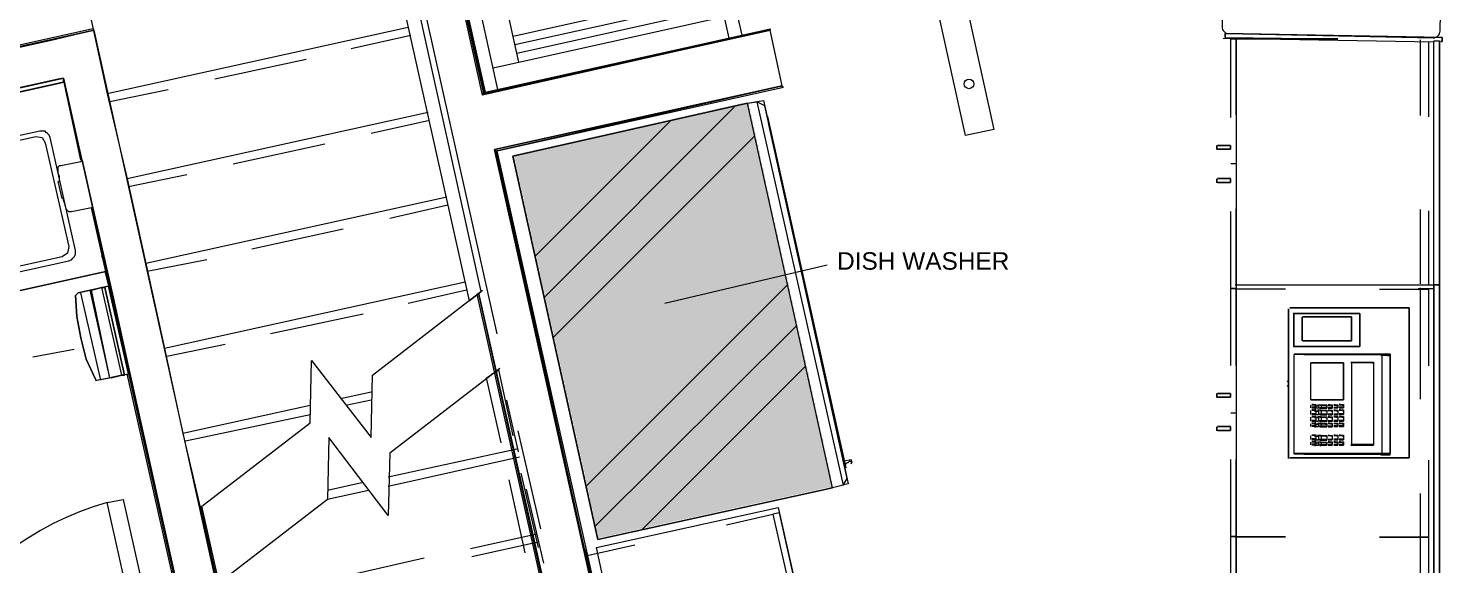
# Model space of a CAD drawing. Header units: inches. Extents: x 0.9 to 36.3, y 0.7 to 23.3.
# Drawn here: x 25.816 to 27.598, y 12.913 to 13.587 of the extents above; entities that cross this region are included whole.
import ezdxf

# ---------------------------------------------------------------- set-up
doc = ezdxf.new("R2010")
doc.units = ezdxf.units.IN
doc.linetypes.add('CENTER', pattern=[50.8, 31.75, -6.35, 6.35, -6.35])
for name, color, linetype, lineweight, true_color in [('Blocks', 7, 'Continuous', 5, 0x9a9c7f), ('Doors', 7, 'Continuous', 5, 0xf2db9c), ('Lights', 7, 'Continuous', 5, 0xff0a0a), ('PDF_Geometry', 7, 'Continuous', 9, 0x777777)]:
    doc.layers.add(name, color=color, linetype=linetype, lineweight=lineweight, true_color=true_color)
doc.styles.get("Standard").update_dxf_attribs({"font": 'arial.ttf'})

msp = doc.modelspace()

# ---------------------------------------------------------------- hatches: boundary and pattern name
at = {"layer": 'Blocks', "linetype": 'ByBlock', "transparency": 33554457}
msp.add_hatch(color=256, dxfattribs=at).paths.add_polyline_path([(26.8206, 13.0095), (26.8272, 13.0095), (26.8272, 13.0178), (26.8256, 13.0178), (26.8256, 13.0261), (26.8239, 13.0261), (26.8239, 13.0328), (26.8222, 13.0328), (26.8222, 13.0411), (26.8206, 13.0411), (26.8206, 13.0478), (26.8189, 13.0478), (26.8189, 13.0561), (26.8172, 13.0561), (26.8172, 13.0628), (26.8156, 13.0628), (26.8156, 13.0711), (26.8139, 13.0711), (26.8139, 13.0778), (26.8122, 13.0778), (26.8122, 13.0861), (26.8106, 13.0861), (26.8106, 13.0928), (26.8089, 13.0928), (26.8089, 13.1011), (26.8072, 13.1011), (26.8072, 13.1078), (26.8056, 13.1078), (26.8056, 13.1161), (26.8039, 13.1161), (26.8039, 13.1228), (26.8022, 13.1228), (26.8022, 13.1311), (26.8006, 13.1311), (26.8006, 13.1395), (26.7989, 13.1395), (26.7989, 13.1461), (26.7972, 13.1461), (26.7972, 13.1545), (26.7956, 13.1545), (26.7956, 13.1611), (26.7939, 13.1611), (26.7939, 13.1695), (26.7922, 13.1695), (26.7922, 13.1761), (26.7906, 13.1761), (26.7906, 13.1845), (26.7889, 13.1845), (26.7889, 13.1911), (26.7872, 13.1911), (26.7872, 13.1995), (26.7856, 13.1995), (26.7856, 13.2061), (26.7839, 13.2061), (26.7839, 13.2145), (26.7822, 13.2145), (26.7822, 13.2211), (26.7806, 13.2211), (26.7806, 13.2295), (26.7789, 13.2295), (26.7789, 13.2361), (26.7772, 13.2361), (26.7772, 13.2445), (26.7756, 13.2445), (26.7756, 13.2511), (26.7739, 13.2511), (26.7739, 13.2595), (26.7722, 13.2595), (26.7722, 13.2678), (26.7706, 13.2678), (26.7706, 13.2745), (26.7689, 13.2745), (26.7689, 13.2828), (26.7672, 13.2828), (26.7672, 13.2895), (26.7656, 13.2895), (26.7656, 13.2978), (26.7639, 13.2978), (26.7639, 13.3045), (26.7622, 13.3045), (26.7622, 13.3128), (26.7606, 13.3128), (26.7606, 13.3195), (26.7589, 13.3195), (26.7589, 13.3278), (26.7572, 13.3278), (26.7572, 13.3345), (26.7556, 13.3345), (26.7556, 13.3428), (26.7539, 13.3428), (26.7539, 13.3495), (26.7522, 13.3495), (26.7522, 13.3578), (26.7506, 13.3578), (26.7506, 13.3645), (26.7489, 13.3645), (26.7489, 13.3728), (26.7472, 13.3728), (26.7472, 13.3811), (26.7456, 13.3811), (26.7456, 13.3878), (26.7439, 13.3878), (26.7439, 13.3961), (26.7422, 13.3961), (26.7422, 13.4028), (26.7406, 13.4028), (26.7406, 13.4111), (26.7389, 13.4111), (26.7389, 13.4178), (26.7372, 13.4178), (26.7372, 13.4261), (26.7356, 13.4261), (26.7356, 13.4328), (26.7339, 13.4328), (26.7339, 13.4411), (26.7322, 13.4411), (26.7322, 13.4478), (26.7306, 13.4478), (26.7306, 13.4561), (26.7289, 13.4561), (26.7289, 13.4628), (26.7272, 13.4628), (26.7272, 13.4711), (26.7256, 13.4711), (26.7256, 13.4778), (26.7239, 13.4778), (26.7239, 13.4861), (26.7222, 13.4861), (26.7222, 13.4928), (26.7139, 13.4928), (26.7072, 13.4911), (26.6989, 13.4895), (26.6922, 13.4878), (26.6839, 13.4861), (26.6706, 13.4828), (26.6622, 13.4811), (26.6556, 13.4795), (26.6472, 13.4778), (26.6406, 13.4761), (26.6322, 13.4745), (26.6189, 13.4711), (26.6106, 13.4695), (26.6039, 13.4678), (26.5956, 13.4661), (26.5889, 13.4645), (26.5806, 13.4628), (26.5673, 13.4595), (26.5589, 13.4578), (26.5523, 13.4561), (26.5439, 13.4545), (26.5373, 13.4528), (26.5289, 13.4511), (26.5156, 13.4478), (26.5073, 13.4461), (26.5006, 13.4445), (26.4923, 13.4428), (26.4856, 13.4411), (26.4773, 13.4395), (26.4639, 13.4361), (26.4556, 13.4345), (26.4489, 13.4328), (26.4406, 13.4311), (26.4339, 13.4295), (26.4256, 13.4278), (26.4273, 13.4261), (26.4273, 13.4195), (26.4289, 13.4195), (26.4289, 13.4111), (26.4306, 13.4111), (26.4306, 13.4045), (26.4323, 13.4045), (26.4323, 13.3961), (26.4339, 13.3961), (26.4339, 13.3895), (26.4356, 13.3895), (26.4356, 13.3811), (26.4373, 13.3811), (26.4373, 13.3745), (26.4389, 13.3745), (26.4389, 13.3661), (26.4406, 13.3661), (26.4406, 13.3595), (26.4423, 13.3595), (26.4423, 13.3511), (26.4439, 13.3511), (26.4439, 13.3445), (26.4456, 13.3445), (26.4456, 13.3361), (26.4473, 13.3361), (26.4473, 13.3295), (26.4489, 13.3295), (26.4489, 13.3211), (26.4506, 13.3211), (26.4506, 13.3145), (26.4523, 13.3145), (26.4523, 13.3061), (26.4539, 13.3061), (26.4539, 13.2995), (26.4556, 13.2995), (26.4556, 13.2911), (26.4573, 13.2911), (26.4573, 13.2845), (26.4589, 13.2845), (26.4589, 13.2761), (26.4606, 13.2761), (26.4606, 13.2695), (26.4623, 13.2695), (26.4623, 13.2611), (26.4639, 13.2611), (26.4639, 13.2545), (26.4656, 13.2545), (26.4656, 13.2461), (26.4673, 13.2461), (26.4673, 13.2395), (26.4689, 13.2395), (26.4689, 13.2311), (26.4706, 13.2311), (26.4706, 13.2245), (26.4723, 13.2245), (26.4723, 13.2161), (26.4739, 13.2161), (26.4739, 13.2095), (26.4756, 13.2095), (26.4756, 13.2011), (26.4773, 13.2011), (26.4773, 13.1945), (26.4789, 13.1945), (26.4789, 13.1861), (26.4806, 13.1861), (26.4806, 13.1795), (26.4823, 13.1795), (26.4823, 13.1711), (26.4839, 13.1711), (26.4839, 13.1645), (26.4856, 13.1645), (26.4856, 13.1561), (26.4873, 13.1561), (26.4873, 13.1495), (26.4889, 13.1495), (26.4889, 13.1411), (26.4906, 13.1411), (26.4906, 13.1345), (26.4923, 13.1345), (26.4923, 13.1261), (26.4939, 13.1261), (26.4939, 13.1195), (26.4956, 13.1195), (26.4956, 13.1111), (26.4973, 13.1111), (26.4973, 13.1045), (26.4989, 13.1045), (26.4989, 13.0961), (26.5006, 13.0961), (26.5006, 13.0895), (26.5023, 13.0895), (26.5023, 13.0811), (26.5039, 13.0811), (26.5039, 13.0745), (26.5056, 13.0745), (26.5056, 13.0661), (26.5073, 13.0661), (26.5073, 13.0595), (26.5089, 13.0595), (26.5089, 13.0511), (26.5106, 13.0511), (26.5106, 13.0445), (26.5123, 13.0445), (26.5123, 13.0361), (26.5139, 13.0361), (26.5139, 13.0295), (26.5156, 13.0295), (26.5156, 13.0211), (26.5173, 13.0211), (26.5173, 13.0145), (26.5189, 13.0145), (26.5189, 13.0061), (26.5206, 13.0061), (26.5206, 12.9995), (26.5223, 12.9995), (26.5223, 12.9911), (26.5239, 12.9911), (26.5239, 12.9828), (26.5256, 12.9828), (26.5256, 12.9761), (26.5273, 12.9761), (26.5273, 12.9678), (26.5289, 12.9678), (26.5289, 12.9611), (26.5306, 12.9611), (26.5306, 12.9528), (26.5323, 12.9528), (26.5323, 12.9461), (26.5489, 12.9495), (26.5556, 12.9511), (26.5639, 12.9528), (26.5706, 12.9545), (26.5789, 12.9561), (26.5856, 12.9578), (26.5939, 12.9595), (26.6006, 12.9611), (26.6089, 12.9628), (26.6156, 12.9645), (26.6239, 12.9661), (26.6306, 12.9678), (26.6472, 12.9711), (26.6539, 12.9728), (26.6622, 12.9745), (26.6689, 12.9761), (26.6772, 12.9778), (26.6839, 12.9795), (26.6922, 12.9811), (26.6989, 12.9828), (26.7072, 12.9845), (26.7139, 12.9861), (26.7222, 12.9878), (26.7289, 12.9895), (26.7456, 12.9928), (26.7522, 12.9945), (26.7606, 12.9961), (26.7672, 12.9978), (26.7756, 12.9995), (26.7822, 13.0011), (26.7906, 13.0028), (26.7972, 13.0045), (26.8056, 13.0061), (26.8122, 13.0078)])

# ---------------------------------------------------------------- linework, layer by layer
at = {"layer": 'Blocks', "linetype": 'ByBlock'}
for p, q in [((26.6975, 13.5747), (26.5832, 14.089)), ((26.7136, 13.5783), (26.5993, 14.0926)), ((26.4067, 13.5101), (26.2924, 14.0243)), ((26.2762, 14.0208), (26.3905, 13.5065)), ((26.4329, 13.5445), (26.33, 14.0076)), ((26.6842, 13.6343), (26.4257, 13.5768)), ((26.6866, 13.6235), (26.4281, 13.566)), ((26.4006, 13.5373), (26.6914, 13.6019)), ((26.689, 13.6127), (26.4305, 13.5553)), ((26.3905, 13.5065), (26.7136, 13.5783))]:
    msp.add_line(p, q, dxfattribs=at)
at = {"layer": 'Blocks', "linetype": 'CENTER', "ltscale": 0.01}
for p, q in [((26.8206, 13.2892), (26.6164, 13.241)), ((25.8221, 13.1739), (25.8739, 13.1835))]:
    msp.add_line(p, q, dxfattribs=at)
at = {"layer": 'Blocks', "linetype": 'ByBlock'}
msp.add_lwpolyline([(27.3244, 13.9454), (27.3173, 13.5887, 0.414214), (27.3254, 13.5802), (27.5826, 13.575, 0.414214), (27.5911, 13.5832), (27.5982, 13.9399, 0.414214), (27.5901, 13.9484), (27.3329, 13.9536)], format="xyb", dxfattribs=at)
for points in [[(26.8422, 13.0378), (26.8472, 13.0145), (26.8272, 13.0095), (26.5323, 12.9445), (26.4256, 13.4261), (26.7206, 13.4928), (26.7406, 13.4961), (26.8422, 13.0428)], [(26.8406, 13.0128), (26.8272, 13.0095), (26.7206, 13.4928), (26.7322, 13.4945), (26.8406, 13.0128), (26.8456, 13.0211), (26.7422, 13.4895), (26.7322, 13.4945)], [(26.7456, 13.4761), (26.8439, 13.0345)], [(25.654, 13.2478), (25.8673, 13.2945), (25.8706, 13.2961), (25.8723, 13.2978), (25.8739, 13.2995), (25.8756, 13.3028), (25.8756, 13.3045), (25.8756, 13.3078), (25.8439, 13.4495), (25.8423, 13.4528), (25.8406, 13.4545), (25.8389, 13.4561), (25.8373, 13.4578), (25.8339, 13.4578), (25.8306, 13.4578), (25.6173, 13.4111)], [(26.7939, 13.2561), (26.8406, 13.0445), (26.7472, 13.4661), (26.8406, 13.0445), (26.7472, 13.4661)], [(25.9189, 13.1478), (25.8939, 13.2578)], [(25.9206, 13.1478), (25.9339, 13.1511), (25.9373, 13.1511), (25.9339, 13.1511), (25.9189, 13.1478), (25.8956, 13.2578)], [(25.9006, 13.1445), (25.9023, 13.1445), (25.9423, 13.1528), (25.9173, 13.2628), (25.9206, 13.2528)], [(25.9339, 13.1511), (25.9089, 13.2611)], [(26.7922, 13.2628), (26.8422, 13.0361)], [(25.8773, 13.2528), (25.8789, 13.2545), (25.8773, 13.2528), (25.8756, 13.2511), (25.8773, 13.2245), (25.8823, 13.1978), (25.8889, 13.1711), (25.9006, 13.1461), (25.9006, 13.1445), (25.9023, 13.1445), (25.9189, 13.1478), (25.9323, 13.1511), (25.9423, 13.1528), (25.9406, 13.1611), (25.9423, 13.1611), (25.9406, 13.1611), (25.9423, 13.1611), (25.9406, 13.1611), (25.9206, 13.2528), (25.9201, 13.255)], [(25.9006, 13.1461), (25.8889, 13.1711), (25.8823, 13.1978), (25.8773, 13.2245), (25.8756, 13.2511)], [(25.9073, 13.1445), (25.8823, 13.2545)], [(27.4903, 13.1868), (27.4903, 13.2285)], [(27.4903, 13.2285), (27.4903, 13.1868)], [(27.4903, 13.1868), (27.407, 13.1868)], [(27.407, 13.1868), (27.4903, 13.1868)], [(27.4074, 13.177), (27.4074, 13.052)], [(27.4078, 13.1773), (27.5179, 13.1773), (27.5179, 13.0523), (27.4078, 13.0523)], [(27.5183, 13.1774), (27.5283, 13.1774), (27.4183, 13.1774), (27.5283, 13.1774), (27.5283, 13.0524), (27.4183, 13.0524), (27.5283, 13.0524), (27.5183, 13.0524)], [(27.5179, 13.1765), (27.4197, 13.1765)], [(27.5249, 13.1758), (27.5283, 13.1758), (27.5166, 13.1758)], [(27.5283, 13.1774), (27.5283, 13.0524)], [(27.5283, 13.0509), (27.5283, 13.1758)], [(27.4279, 13.1665), (27.4696, 13.1665), (27.4296, 13.1665)], [(27.4281, 13.1665), (27.4281, 13.1199)], [(27.4696, 13.1665), (27.4696, 13.1665)], [(27.4792, 13.1671), (27.5075, 13.1671), (27.5075, 13.0638), (27.4792, 13.0638)], [(27.5059, 13.1663), (27.5075, 13.1663), (27.4792, 13.1663)], [(27.4799, 13.1674), (27.4799, 13.0641)], [(27.5075, 13.1663), (27.5075, 13.063)], [(27.3988, 13.1428), (27.4005, 13.1444), (27.4005, 13.1428), (27.4005, 13.1377), (27.4005, 13.1361)], [(27.4005, 13.1444), (27.4005, 13.1428), (27.4005, 13.1377), (27.4005, 13.1361), (27.3988, 13.1377)], [(27.4005, 13.1444), (27.4005, 13.1444)], [(27.4005, 13.1386), (27.4005, 13.1386)], [(27.4296, 13.1198), (27.4696, 13.1198), (27.4279, 13.1198)], [(27.4696, 13.1198), (27.4696, 13.1198)], [(27.4281, 13.1132), (27.4281, 13.1099)], [(27.4281, 13.1066), (27.4281, 13.1016)], [(27.4281, 13.0982), (27.4281, 13.0932)], [(27.4316, 13.1141), (27.4299, 13.1141)], [(27.4299, 13.1107), (27.4316, 13.1107)], [(27.4316, 13.1074), (27.4299, 13.1074)], [(27.4299, 13.1024), (27.4316, 13.1024)], [(27.4316, 13.0991), (27.4299, 13.0991)], [(27.43, 13.1141), (27.435, 13.1141), (27.435, 13.1108), (27.43, 13.1108)], [(27.4333, 13.1133), (27.435, 13.1133), (27.43, 13.1133)], [(27.43, 13.11), (27.435, 13.11), (27.4333, 13.11)], [(27.43, 13.1075), (27.435, 13.1075), (27.435, 13.1025), (27.43, 13.1025)], [(27.4333, 13.1067), (27.435, 13.1067), (27.43, 13.1067)], [(27.43, 13.1017), (27.435, 13.1017), (27.4333, 13.1017)], [(27.43, 13.0991), (27.435, 13.0991), (27.435, 13.0941), (27.43, 13.0941)], [(27.4333, 13.0983), (27.435, 13.0983), (27.43, 13.0983)], [(27.435, 13.1125), (27.4333, 13.1125)], [(27.4333, 13.1092), (27.435, 13.1092)], [(27.435, 13.1059), (27.4333, 13.1059)], [(27.4333, 13.1009), (27.435, 13.1009)], [(27.435, 13.0975), (27.4333, 13.0975)], [(27.4334, 13.1126), (27.4385, 13.1126), (27.4385, 13.1093), (27.4334, 13.1093)], [(27.4334, 13.1059), (27.4385, 13.1059), (27.4385, 13.1009), (27.4334, 13.1009)], [(27.4334, 13.0976), (27.4385, 13.0976), (27.4385, 13.0926), (27.4334, 13.0926)], [(27.435, 13.1133), (27.435, 13.11)], [(27.435, 13.1067), (27.435, 13.1017)], [(27.435, 13.0983), (27.435, 13.0933)], [(27.4402, 13.1134), (27.4419, 13.1134), (27.4369, 13.1134)], [(27.4369, 13.1101), (27.4419, 13.1101), (27.4402, 13.1101)], [(27.4402, 13.1068), (27.4419, 13.1068), (27.4369, 13.1068)], [(27.4369, 13.1018), (27.4419, 13.1018), (27.4402, 13.1018)], [(27.4402, 13.0984), (27.4419, 13.0984), (27.4369, 13.0984)], [(27.4419, 13.1127), (27.4402, 13.1127)], [(27.4402, 13.1093), (27.4419, 13.1093)], [(27.4419, 13.106), (27.4402, 13.106)], [(27.4402, 13.101), (27.4419, 13.101)], [(27.4419, 13.0977), (27.4402, 13.0977)], [(27.4419, 13.1134), (27.4419, 13.1101)], [(27.4419, 13.1068), (27.4419, 13.1018)], [(27.4419, 13.0984), (27.4419, 13.0934)], [(27.4421, 13.1136), (27.4488, 13.1136), (27.4488, 13.1102), (27.4421, 13.1102)], [(27.4471, 13.1128), (27.4488, 13.1128), (27.4421, 13.1128)], [(27.4421, 13.1094), (27.4488, 13.1094), (27.4471, 13.1094)], [(27.4421, 13.1069), (27.4488, 13.1069), (27.4488, 13.1019), (27.4421, 13.1019)], [(27.4471, 13.1061), (27.4488, 13.1061), (27.4421, 13.1061)], [(27.4421, 13.1011), (27.4488, 13.1011), (27.4471, 13.1011)], [(27.4421, 13.0986), (27.4488, 13.0986), (27.4488, 13.0936), (27.4421, 13.0936)], [(27.4471, 13.0978), (27.4488, 13.0978), (27.4421, 13.0978)], [(27.4488, 13.1128), (27.4488, 13.1094)], [(27.4488, 13.1061), (27.4488, 13.1011)], [(27.4488, 13.0978), (27.4488, 13.0928)], [(27.4523, 13.1136), (27.4506, 13.1136)], [(27.4506, 13.1103), (27.4523, 13.1103)], [(27.4523, 13.107), (27.4506, 13.107)], [(27.4506, 13.102), (27.4523, 13.102)], [(27.4523, 13.0986), (27.4506, 13.0986)], [(27.4507, 13.1137), (27.4557, 13.1137), (27.4557, 13.1103), (27.4507, 13.1103)], [(27.454, 13.1129), (27.4557, 13.1129), (27.4507, 13.1129)], [(27.4507, 13.1096), (27.4557, 13.1096), (27.454, 13.1096)], [(27.4507, 13.107), (27.4557, 13.107), (27.4557, 13.102), (27.4507, 13.102)], [(27.454, 13.1062), (27.4557, 13.1062), (27.4507, 13.1062)], [(27.4507, 13.1012), (27.4557, 13.1012), (27.454, 13.1012)], [(27.4507, 13.0987), (27.4557, 13.0987), (27.4557, 13.0937), (27.4507, 13.0937)], [(27.454, 13.0979), (27.4557, 13.0979), (27.4507, 13.0979)], [(27.4557, 13.1129), (27.4557, 13.1096)], [(27.4557, 13.1062), (27.4557, 13.1012)], [(27.4557, 13.0979), (27.4557, 13.0929)], [(27.4592, 13.1137), (27.4575, 13.1137)], [(27.4575, 13.1104), (27.4592, 13.1104)], [(27.4592, 13.1071), (27.4575, 13.1071)], [(27.4575, 13.1021), (27.4592, 13.1021)], [(27.4592, 13.0987), (27.4575, 13.0987)], [(27.4576, 13.1138), (27.4626, 13.1138), (27.4626, 13.1105), (27.4576, 13.1105)], [(27.461, 13.113), (27.4626, 13.113), (27.4576, 13.113)], [(27.4576, 13.1097), (27.4626, 13.1097), (27.461, 13.1097)], [(27.4576, 13.1071), (27.4626, 13.1071), (27.4626, 13.1021), (27.4576, 13.1021)], [(27.461, 13.1063), (27.4626, 13.1063), (27.4576, 13.1063)], [(27.4576, 13.1013), (27.4626, 13.1013), (27.461, 13.1013)], [(27.4576, 13.0988), (27.4626, 13.0988), (27.4626, 13.0938), (27.4576, 13.0938)], [(27.461, 13.098), (27.4626, 13.098), (27.4576, 13.098)], [(27.4626, 13.113), (27.4626, 13.1097)], [(27.4626, 13.1063), (27.4626, 13.1013)], [(27.4626, 13.098), (27.4626, 13.093)], [(27.4661, 13.1139), (27.4644, 13.1139)], [(27.4644, 13.1105), (27.4661, 13.1105)], [(27.4661, 13.1072), (27.4644, 13.1072)], [(27.4644, 13.1022), (27.4661, 13.1022)], [(27.4661, 13.0989), (27.4644, 13.0989)], [(27.4645, 13.1139), (27.4696, 13.1139), (27.4696, 13.1106), (27.4645, 13.1106)], [(27.4679, 13.1131), (27.4696, 13.1131), (27.4645, 13.1131)], [(27.4645, 13.1098), (27.4696, 13.1098), (27.4679, 13.1098)], [(27.4645, 13.1072), (27.4696, 13.1072), (27.4696, 13.1023), (27.4645, 13.1023)], [(27.4679, 13.1064), (27.4696, 13.1064), (27.4645, 13.1064)], [(27.4645, 13.1015), (27.4696, 13.1015), (27.4679, 13.1015)], [(27.4645, 13.0989), (27.4696, 13.0989), (27.4696, 13.0939), (27.4645, 13.0939)], [(27.4679, 13.0981), (27.4696, 13.0981), (27.4645, 13.0981)], [(27.4696, 13.1131), (27.4696, 13.1098)], [(27.4696, 13.1064), (27.4696, 13.1015)], [(27.4696, 13.0981), (27.4696, 13.0931)], [(27.4281, 13.0899), (27.4281, 13.0866)], [(27.4299, 13.0941), (27.4316, 13.0941)], [(27.4316, 13.0907), (27.4299, 13.0907)], [(27.4299, 13.0874), (27.4316, 13.0874)], [(27.43, 13.0933), (27.435, 13.0933), (27.4333, 13.0933)], [(27.43, 13.0908), (27.435, 13.0908), (27.435, 13.0875), (27.43, 13.0875)], [(27.4333, 13.09), (27.435, 13.09), (27.43, 13.09)], [(27.43, 13.0867), (27.435, 13.0867), (27.4333, 13.0867)], [(27.4333, 13.0925), (27.435, 13.0925)], [(27.435, 13.0892), (27.4333, 13.0892)], [(27.4333, 13.0859), (27.435, 13.0859)], [(27.4334, 13.0893), (27.4385, 13.0893), (27.4385, 13.0859), (27.4334, 13.0859)], [(27.435, 13.09), (27.435, 13.0867)], [(27.4369, 13.0934), (27.4419, 13.0934), (27.4402, 13.0934)], [(27.4402, 13.0901), (27.4419, 13.0901), (27.4369, 13.0901)], [(27.4369, 13.0868), (27.4419, 13.0868), (27.4402, 13.0868)], [(27.4402, 13.0927), (27.4419, 13.0927)], [(27.4419, 13.0893), (27.4402, 13.0893)], [(27.4402, 13.086), (27.4419, 13.086)], [(27.4419, 13.0901), (27.4419, 13.0868)], [(27.4421, 13.0928), (27.4488, 13.0928), (27.4471, 13.0928)], [(27.4421, 13.0902), (27.4488, 13.0902), (27.4488, 13.0869), (27.4421, 13.0869)], [(27.4471, 13.0894), (27.4488, 13.0894), (27.4421, 13.0894)], [(27.4421, 13.0861), (27.4488, 13.0861), (27.4471, 13.0861)], [(27.4488, 13.0894), (27.4488, 13.0861)], [(27.4506, 13.0936), (27.4523, 13.0936)], [(27.4523, 13.0903), (27.4506, 13.0903)], [(27.4506, 13.087), (27.4523, 13.087)], [(27.4507, 13.0929), (27.4557, 13.0929), (27.454, 13.0929)], [(27.4507, 13.0904), (27.4557, 13.0904), (27.4557, 13.087), (27.4507, 13.087)], [(27.454, 13.0896), (27.4557, 13.0896), (27.4507, 13.0896)], [(27.4507, 13.0862), (27.4557, 13.0862), (27.454, 13.0862)], [(27.4557, 13.0896), (27.4557, 13.0862)], [(27.4575, 13.0937), (27.4592, 13.0937)], [(27.4592, 13.0904), (27.4575, 13.0904)], [(27.4575, 13.0871), (27.4592, 13.0871)], [(27.4576, 13.093), (27.4626, 13.093), (27.461, 13.093)], [(27.4576, 13.0905), (27.4626, 13.0905), (27.4626, 13.0871), (27.4576, 13.0871)], [(27.461, 13.0897), (27.4626, 13.0897), (27.4576, 13.0897)], [(27.4576, 13.0863), (27.4626, 13.0863), (27.461, 13.0863)], [(27.4626, 13.0897), (27.4626, 13.0863)], [(27.4644, 13.0939), (27.4661, 13.0939)], [(27.4661, 13.0905), (27.4644, 13.0905)], [(27.4644, 13.0872), (27.4661, 13.0872)], [(27.4645, 13.0931), (27.4696, 13.0931), (27.4679, 13.0931)], [(27.4645, 13.0906), (27.4696, 13.0906), (27.4696, 13.0873), (27.4645, 13.0873)], [(27.4679, 13.0898), (27.4696, 13.0898), (27.4645, 13.0898)], [(27.4645, 13.0865), (27.4696, 13.0865), (27.4679, 13.0865)], [(27.4696, 13.0898), (27.4696, 13.0865)], [(27.4281, 13.0749), (27.4281, 13.0699)], [(27.4281, 13.0666), (27.4281, 13.0632)], [(27.4316, 13.0757), (27.4299, 13.0757)], [(27.4299, 13.0707), (27.4316, 13.0707)], [(27.4316, 13.0674), (27.4299, 13.0674)], [(27.4299, 13.0641), (27.4316, 13.0641)], [(27.43, 13.0758), (27.435, 13.0758), (27.435, 13.0708), (27.43, 13.0708)], [(27.4333, 13.075), (27.435, 13.075), (27.43, 13.075)], [(27.43, 13.07), (27.435, 13.07), (27.4333, 13.07)], [(27.43, 13.0675), (27.435, 13.0675), (27.435, 13.0641), (27.43, 13.0641)], [(27.4333, 13.0667), (27.435, 13.0667), (27.43, 13.0667)], [(27.43, 13.0633), (27.435, 13.0633), (27.4333, 13.0633)], [(27.435, 13.0742), (27.4333, 13.0742)], [(27.4333, 13.0692), (27.435, 13.0692)], [(27.435, 13.0659), (27.4333, 13.0659)], [(27.4333, 13.0625), (27.435, 13.0625)], [(27.4334, 13.0743), (27.4385, 13.0743), (27.4385, 13.0693), (27.4334, 13.0693)], [(27.4334, 13.0659), (27.4385, 13.0659), (27.4385, 13.0626), (27.4334, 13.0626)], [(27.435, 13.075), (27.435, 13.07)], [(27.435, 13.0667), (27.435, 13.0633)], [(27.4402, 13.0751), (27.4419, 13.0751), (27.4369, 13.0751)], [(27.4369, 13.0701), (27.4419, 13.0701), (27.4402, 13.0701)], [(27.4402, 13.0668), (27.4419, 13.0668), (27.4369, 13.0668)], [(27.4369, 13.0634), (27.4419, 13.0634), (27.4402, 13.0634)], [(27.4419, 13.0743), (27.4402, 13.0743)], [(27.4402, 13.0693), (27.4419, 13.0693)], [(27.4419, 13.066), (27.4402, 13.066)], [(27.4402, 13.0627), (27.4419, 13.0627)], [(27.4419, 13.0751), (27.4419, 13.0701)], [(27.4419, 13.0668), (27.4419, 13.0634)], [(27.4421, 13.0752), (27.4488, 13.0752), (27.4488, 13.0702), (27.4421, 13.0702)], [(27.4471, 13.0744), (27.4488, 13.0744), (27.4421, 13.0744)], [(27.4421, 13.0694), (27.4488, 13.0694), (27.4471, 13.0694)], [(27.4421, 13.0669), (27.4488, 13.0669), (27.4488, 13.0636), (27.4421, 13.0636)], [(27.4471, 13.0661), (27.4488, 13.0661), (27.4421, 13.0661)], [(27.4421, 13.0628), (27.4488, 13.0628), (27.4471, 13.0628)], [(27.4488, 13.0744), (27.4488, 13.0694)], [(27.4488, 13.0661), (27.4488, 13.0628)], [(27.4523, 13.0753), (27.4506, 13.0753)], [(27.4506, 13.0703), (27.4523, 13.0703)], [(27.4523, 13.067), (27.4506, 13.067)], [(27.4506, 13.0636), (27.4523, 13.0636)], [(27.4507, 13.0753), (27.4557, 13.0753), (27.4557, 13.0703), (27.4507, 13.0703)], [(27.454, 13.0746), (27.4557, 13.0746), (27.4507, 13.0746)], [(27.4507, 13.0696), (27.4557, 13.0696), (27.454, 13.0696)], [(27.4507, 13.067), (27.4557, 13.067), (27.4557, 13.0637), (27.4507, 13.0637)], [(27.454, 13.0662), (27.4557, 13.0662), (27.4507, 13.0662)], [(27.4507, 13.0629), (27.4557, 13.0629), (27.454, 13.0629)], [(27.4557, 13.0746), (27.4557, 13.0696)], [(27.4557, 13.0662), (27.4557, 13.0629)], [(27.4592, 13.0754), (27.4575, 13.0754)], [(27.4575, 13.0704), (27.4592, 13.0704)], [(27.4592, 13.0671), (27.4575, 13.0671)], [(27.4575, 13.0637), (27.4592, 13.0637)], [(27.4576, 13.0755), (27.4626, 13.0755), (27.4626, 13.0705), (27.4576, 13.0705)], [(27.461, 13.0747), (27.4626, 13.0747), (27.4576, 13.0747)], [(27.4576, 13.0697), (27.4626, 13.0697), (27.461, 13.0697)], [(27.4576, 13.0671), (27.4626, 13.0671), (27.4626, 13.0638), (27.4576, 13.0638)], [(27.461, 13.0663), (27.4626, 13.0663), (27.4576, 13.0663)], [(27.4576, 13.063), (27.4626, 13.063), (27.461, 13.063)], [(27.4626, 13.0747), (27.4626, 13.0697)], [(27.4626, 13.0663), (27.4626, 13.063)], [(27.4661, 13.0755), (27.4644, 13.0755)], [(27.4644, 13.0705), (27.4661, 13.0705)], [(27.4661, 13.0672), (27.4644, 13.0672)], [(27.4644, 13.0639), (27.4661, 13.0639)], [(27.4645, 13.0756), (27.4696, 13.0756), (27.4696, 13.0706), (27.4645, 13.0706)], [(27.4679, 13.0748), (27.4696, 13.0748), (27.4645, 13.0748)], [(27.4645, 13.0698), (27.4696, 13.0698), (27.4679, 13.0698)], [(27.4645, 13.0672), (27.4696, 13.0672), (27.4696, 13.0639), (27.4645, 13.0639)], [(27.4679, 13.0665), (27.4696, 13.0665), (27.4645, 13.0665)], [(27.4645, 13.0631), (27.4696, 13.0631), (27.4679, 13.0631)], [(27.4696, 13.0748), (27.4696, 13.0698)], [(27.4696, 13.0665), (27.4696, 13.0631)], [(27.4792, 13.063), (27.5075, 13.063), (27.5059, 13.063)], [(27.4078, 13.0522), (27.4177, 13.0522)], [(27.4178, 13.0522), (27.4212, 13.0522)], [(27.4197, 13.0515), (27.5179, 13.0515)], [(27.5166, 13.0509), (27.5283, 13.0509), (27.5249, 13.0509)]]:
    msp.add_lwpolyline(points, dxfattribs=at)
for points in [[(26.4256, 13.4261), (26.5323, 12.9445), (26.8272, 13.0095), (26.7206, 13.4928)], [(25.619, 13.3945), (25.6206, 13.4011), (25.6256, 13.4061), (25.8256, 13.4511), (25.8339, 13.4495), (25.8373, 13.4428), (25.8673, 13.3128), (25.8656, 13.3045), (25.8589, 13.2995), (25.6606, 13.2561), (25.6523, 13.2561), (25.6473, 13.2628)], [(25.8939, 13.2578), (25.9073, 13.2611), (25.9173, 13.2628), (25.8789, 13.2545)], [(25.9089, 13.2611), (25.8956, 13.2578), (25.9089, 13.2611), (25.9123, 13.2611)], [(25.9123, 13.2611), (25.9373, 13.1511)], [(27.4005, 13.0461), (27.4005, 13.2344)], [(27.4005, 13.0544), (27.4005, 13.2261)], [(27.4025, 13.2354), (27.5525, 13.2354)], [(27.4903, 13.2285), (27.407, 13.2285)], [(27.4903, 13.2285), (27.407, 13.2285)], [(27.4074, 13.187), (27.4074, 13.2287)], [(27.4074, 13.187), (27.4074, 13.2287)], [(27.4177, 13.1939), (27.4177, 13.2238)], [(27.4799, 13.2241), (27.4182, 13.2241)], [(27.4799, 13.1941), (27.4799, 13.2241)], [(27.4903, 13.1868), (27.4903, 13.2285)], [(27.5525, 13.047), (27.5525, 13.2354)], [(27.4903, 13.1868), (27.407, 13.1868)], [(27.4799, 13.1941), (27.4182, 13.1941)], [(27.4696, 13.1198), (27.4696, 13.1665)], [(27.4005, 13.1435), (27.4005, 13.1419), (27.4005, 13.1402), (27.4005, 13.1386), (27.4005, 13.1402), (27.4005, 13.1419)], [(26.8506, 13.0395), (26.8522, 13.0411), (26.8506, 13.0445), (26.8422, 13.0428), (26.8422, 13.0378), (26.8439, 13.0395), (26.8456, 13.0411), (26.8472, 13.0411), (26.8489, 13.0428), (26.8506, 13.0428)], [(27.4025, 13.047), (27.5525, 13.047)]]:
    msp.add_lwpolyline(points, close=True, dxfattribs=at)
at = {"layer": 'Doors', "linetype": 'ByBlock'}
msp.add_lwpolyline([(25.9973, 12.6245), (25.9156, 12.9911), (25.9356, 12.9945), (26.0173, 12.6295)], close=True, dxfattribs=at)
msp.add_arc((26.0191, 12.6284), 0.3772, 105.9277, 192.335, dxfattribs=at)
at = {"layer": 'Lights', "linetype": 'ByBlock'}
msp.add_lwpolyline([(26.9946, 13.452), (26.8867, 13.9402), (26.9223, 13.9481), (27.0302, 13.4599)], close=True, dxfattribs=at)
msp.add_circle((26.9989, 13.517), 0.006, dxfattribs=at)
at = {"layer": 'PDF_Geometry', "linetype": 'ByBlock'}
for points in [[(25.174, 13.4061), (25.1823, 13.3745), (25.469, 13.4378), (25.8606, 13.5244), (26.0589, 12.6378), (26.0173, 12.6295), (26.0289, 12.5812), (26.0689, 12.5895), (26.1789, 12.0962), (26.2273, 12.1062), (26.1173, 12.6012), (26.5139, 12.6895), (26.7322, 11.7045), (26.7856, 11.7162), (26.5606, 12.7245), (26.4023, 13.4345), (26.7639, 13.5145), (26.7489, 13.5844), (26.3873, 13.5028), (26.2039, 14.3344)], [(26.3889, 13.5045), (26.7489, 13.5844), (26.3873, 13.5045), (26.3873, 13.5028), (26.2039, 14.3344), (26.3889, 13.5045), (26.2039, 14.3328)], [(26.3906, 13.5061), (26.2056, 14.3328)], [(26.3823, 13.2545), (26.4989, 12.7361), (26.1056, 12.6495), (25.8989, 13.5844), (25.8506, 13.5728), (25.4823, 13.4911), (25.3373, 14.1411), (25.704, 14.2228), (25.684, 14.3128), (25.264, 14.2194), (25.284, 14.1294), (25.289, 14.1311), (25.434, 13.4811), (25.1706, 13.4228), (25.1723, 13.4178)], [(25.8973, 13.5861), (25.484, 13.4945), (25.484, 13.4928), (25.4823, 13.4928), (25.339, 14.1411), (25.704, 14.2211), (25.3406, 14.1394), (25.484, 13.4945), (25.484, 13.4928), (25.4823, 13.4928), (25.339, 14.1428)], [(26.1989, 14.0144), (26.2139, 14.0178), (26.1989, 14.0144), (26.1723, 14.1361), (26.1989, 14.0144), (26.3706, 13.2445), (26.3856, 13.2561), (26.3056, 13.6178)], [(26.4056, 13.2028), (26.2973, 13.6894)], [(25.8923, 13.6111), (25.9156, 13.5045), (25.9406, 13.3978), (25.9639, 13.2911), (25.9873, 13.1845), (26.0106, 13.0778), (26.0323, 12.9845), (26.1706, 13.0911), (26.1723, 13.1695), (26.2473, 13.0728), (26.2489, 13.1511), (26.3873, 13.2578)], [(25.4823, 13.4928), (25.8989, 13.5844), (25.4823, 13.4928)], [(25.8989, 13.5844), (25.509, 13.4978)], [(26.2939, 13.5878), (25.9156, 13.5045)], [(26.3889, 13.5061), (26.7489, 13.5861), (26.7489, 13.5844), (26.3873, 13.5028)], [(26.7489, 13.5844), (26.7489, 13.5844)], [(26.2973, 13.5778), (26.2223, 13.5611)], [(27.5835, 13.5693), (27.3185, 13.5743)], [(27.3209, 13.5755), (27.4626, 13.5738)], [(27.3279, 13.5731), (27.3279, 13.4748)], [(27.3348, 13.4783), (27.3348, 13.5733), (27.3281, 13.5733)], [(27.3348, 13.5733), (27.3348, 13.2649), (27.3348, 13.3599)], [(27.5663, 13.5723), (27.5663, 13.4773)], [(27.5766, 13.5692), (27.5766, 13.4758)], [(27.5835, 11.9227), (27.5835, 13.2643), (27.5835, 13.571)], [(27.5839, 13.5711), (27.5905, 13.5711), (27.5905, 13.2644), (27.5905, 11.9228), (27.5839, 11.9228), (27.5905, 11.9228), (27.5905, 13.2594), (27.5905, 13.5694)], [(27.5939, 13.5753), (27.5939, 13.5703)], [(27.5939, 13.5703), (27.5939, 13.5753)], [(26.1656, 13.5478), (26.0506, 13.5228)], [(25.8839, 13.4211), (25.8606, 13.5244), (25.8606, 13.5194), (25.8606, 13.5244), (25.8606, 13.5194), (25.8606, 13.5244), (25.8823, 13.4211), (25.8606, 13.5244), (25.2506, 13.3895), (25.304, 13.1461), (25.2506, 13.3895), (25.2556, 13.3911), (25.8539, 13.5228), (25.469, 13.4378)], [(25.8539, 13.5228), (25.8606, 13.5244), (25.8539, 13.5228)], [(25.8556, 13.5178), (25.8606, 13.5194), (25.8556, 13.5178)], [(25.8606, 13.5244), (25.8606, 13.5194), (25.8606, 13.5244)], [(25.8823, 13.4211), (25.8606, 13.5228)], [(25.9923, 13.5095), (25.9189, 13.4945)], [(26.5139, 12.9378), (26.4023, 13.4345), (26.4039, 13.4328), (26.7639, 13.5145), (26.4023, 13.4345)], [(26.5473, 12.8395), (26.5389, 12.8378), (26.4056, 13.4328), (26.7656, 13.5128), (26.7639, 13.5128), (26.7639, 13.5145), (26.4039, 13.4345)], [(26.7639, 13.5145), (26.7639, 13.5145)], [(26.3189, 13.4811), (25.9406, 13.3978)], [(26.3206, 13.4711), (26.2473, 13.4545)], [(26.4539, 13.3011), (26.6239, 13.4711)], [(26.4656, 13.2495), (26.7039, 13.4878)], [(26.1889, 13.4411), (26.0739, 13.4161)], [(26.4756, 13.1978), (26.7289, 13.4511)], [(26.4039, 13.4345), (26.5156, 12.9311), (26.4039, 13.4345)], [(26.0156, 13.4028), (25.9423, 13.3878)], [(27.3348, 13.4166), (27.3281, 13.4166)], [(26.3423, 13.3745), (25.9639, 13.2911)], [(26.3439, 13.3645), (26.2706, 13.3478)], [(25.9182, 13.2631), (25.8956, 13.3611)], [(25.8973, 13.3611), (25.9223, 13.2528), (25.9423, 13.1611), (26.0589, 12.6378), (26.0173, 12.6295), (26.0173, 12.6312), (26.0556, 12.6412), (26.0556, 12.6395), (26.0573, 12.6395), (26.0173, 12.6312)], [(27.3279, 13.3565), (27.3279, 13.2598), (27.3279, 13.1631)], [(27.5663, 13.359), (27.5663, 13.2656)], [(27.5766, 13.3575), (27.5766, 13.2642)], [(26.2123, 13.3345), (26.0973, 13.3095)], [(25.9089, 13.3011), (25.9123, 13.2911), (25.9089, 13.3011)], [(26.0406, 13.2961), (25.9656, 13.2811)], [(25.9123, 13.2811), (25.9173, 13.2628)], [(25.9201, 13.2552), (25.9182, 13.2631)], [(26.3656, 13.2678), (25.9873, 13.1845)], [(26.3673, 13.2578), (26.2939, 13.2411)], [(26.5173, 13.0111), (26.7706, 13.2645)], [(27.3336, 13.2643), (27.5835, 13.2643), (27.5835, 11.9227), (27.5835, 12.0594)], [(27.3336, 13.2594), (27.397, 13.2594)], [(27.3348, 13.2649), (27.3348, 11.8666)], [(27.3348, 13.1632), (27.3348, 13.2599)], [(27.5151, 13.2592), (27.5766, 13.2592), (27.5766, 13.1625)], [(27.5835, 13.1226), (27.5835, 13.2593), (27.5636, 13.2593)], [(27.5663, 13.2606), (27.5663, 13.1206)], [(26.0323, 12.9845), (26.1056, 12.6495), (26.4989, 12.7361), (26.3823, 13.2545), (26.4973, 12.7378), (26.4956, 12.7378), (26.3806, 13.2528)], [(26.0339, 12.9861), (26.1089, 12.6528), (26.1073, 12.6512), (26.0323, 12.9861), (26.1073, 12.6512), (26.1089, 12.6528), (26.4956, 12.7378), (26.4973, 12.7378), (26.3823, 13.2545)], [(26.2373, 13.2278), (26.1206, 13.2028)], [(26.5289, 12.9611), (26.7822, 13.2128)], [(26.0639, 13.1895), (25.9906, 13.1745)], [(27.4177, 13.1772), (27.4078, 13.1772)], [(27.4212, 13.1772), (27.4178, 13.1772)], [(25.9406, 13.1611), (26.0573, 12.6395), (26.0556, 12.6395), (26.0556, 12.6412), (25.9406, 13.1528)], [(25.9423, 13.1528), (26.0573, 12.6395)], [(26.4089, 13.1595), (26.2706, 13.0528), (26.2689, 12.9745), (26.1939, 13.0728), (26.1923, 12.9945), (26.0539, 12.8878), (26.0673, 12.8245)], [(26.4106, 13.0661), (26.3923, 13.1478), (26.4073, 13.1578), (26.4256, 13.0745)], [(26.4056, 13.1545), (26.3989, 13.1528)], [(26.5873, 12.9561), (26.7939, 13.1628)], [(26.2473, 13.1295), (26.2089, 13.1211)], [(26.2473, 13.1195), (26.2156, 13.1128)], [(26.4173, 13.1195), (26.4323, 13.0545)], [(26.1706, 13.1128), (26.0106, 13.0778)], [(26.1706, 13.1011), (26.0139, 13.0678)], [(27.3348, 13.1032), (27.3281, 13.1032)], [(26.4606, 12.9578), (26.4323, 13.0811)], [(26.4306, 13.0578), (26.2689, 13.0228)], [(26.4339, 13.0478), (26.2689, 13.0111)], [(27.3279, 13.0448), (27.3279, 12.9481), (27.3279, 12.8515)], [(27.3348, 12.8516), (27.3348, 12.9483), (27.3281, 12.9483), (27.3348, 12.9483), (27.3348, 13.0449)], [(27.5766, 13.0442), (27.5766, 12.9475), (27.5151, 12.9475), (27.5766, 12.9475), (27.5766, 12.8509)], [(26.4356, 13.0278), (26.4573, 12.9345)], [(26.2373, 13.0161), (26.1923, 13.0061)], [(26.4206, 13.0195), (26.4406, 12.9278)], [(26.4423, 13.0078), (26.4639, 12.9145)], [(26.2439, 13.0061), (26.1923, 12.9945)], [(27.5663, 13.0023), (27.5663, 12.8856)], [(27.5835, 12.886), (27.5835, 13.0043)], [(26.5456, 12.8645), (26.5306, 12.9345), (26.7589, 12.9845), (26.7806, 12.8895), (26.7822, 12.8795), (26.7839, 12.8745), (26.7822, 12.8795), (26.7806, 12.8895), (26.7606, 12.9778), (26.7522, 12.9761)], [(26.6939, 12.9628), (26.7522, 12.9761), (26.7722, 12.8895), (26.7756, 12.8728)], [(26.4556, 12.9511), (26.3723, 12.9328)], [(26.4573, 12.9411), (26.3739, 12.9228)], [(26.5189, 12.9245), (26.5789, 12.9378)], [(26.3139, 12.9211), (26.1989, 12.8945)], [(26.7789, 11.7395), (26.5156, 12.9311), (26.7806, 11.7412)], [(26.5156, 12.9311), (26.7789, 11.7429), (26.7789, 11.7412)], [(26.5156, 12.9311), (26.5173, 12.9311), (26.5156, 12.9311)], [(26.5389, 12.8378), (26.5173, 12.9311), (26.7822, 11.7429), (26.5673, 12.7045)]]:
    msp.add_lwpolyline(points, dxfattribs=at)
for points in [[(27.5939, 13.5753), (27.3205, 13.5803)], [(27.321, 13.5805), (27.321, 13.5755)], [(27.3359, 13.5738), (27.4626, 13.5738)], [(27.5939, 13.5703), (27.5922, 13.5703)], [(25.2556, 13.3911), (25.2506, 13.3895), (25.8606, 13.5244), (25.8539, 13.5228)], [(25.2556, 13.3845), (25.2506, 13.3845), (25.8606, 13.5194), (25.8556, 13.5178), (25.2556, 13.3845), (25.8556, 13.5178), (25.8606, 13.5194), (25.2506, 13.3845)], [(25.469, 13.4378), (25.8539, 13.5228), (25.8606, 13.5244)], [(27.3106, 13.4345), (27.3106, 13.4395)], [(27.3279, 13.4348), (27.3179, 13.4348), (27.3279, 13.4348), (27.3279, 13.4398), (27.3179, 13.4398), (27.3279, 13.4398), (27.3113, 13.4398), (27.3279, 13.4398)], [(27.3279, 13.4398), (27.3279, 13.4348)], [(25.8706, 13.3561), (25.8689, 13.3561), (25.8673, 13.3561), (25.8656, 13.3578), (25.8639, 13.3595), (25.8623, 13.3661), (25.8606, 13.3711), (25.8606, 13.3728), (25.8606, 13.3745), (25.8589, 13.3728), (25.8539, 13.3945), (25.8556, 13.3945), (25.8556, 13.3978), (25.8556, 13.4011), (25.8539, 13.4045), (25.8539, 13.4095), (25.8539, 13.4111), (25.8539, 13.4128), (25.8556, 13.4145), (25.8573, 13.4145), (25.8823, 13.4195), (25.8839, 13.4211), (25.8973, 13.3611), (25.8956, 13.3611)], [(27.3279, 13.4348), (27.3113, 13.4348)], [(27.3106, 13.3928), (27.3106, 13.3978)], [(27.3279, 13.3981), (27.3279, 13.3931), (27.3113, 13.3931), (27.3279, 13.3931), (27.3179, 13.3931), (27.3279, 13.3931), (27.3279, 13.3981), (27.3179, 13.3981)], [(27.3113, 13.3981), (27.3279, 13.3981)], [(27.3279, 13.3931), (27.3279, 13.3981)], [(25.8956, 13.3611), (25.9139, 13.2811), (25.304, 13.1461), (25.9139, 13.2811)], [(27.3281, 13.2599), (27.3348, 13.2599)], [(27.5905, 13.2644), (27.5839, 13.2644)], [(25.9206, 13.2528), (25.9223, 13.2528), (25.9206, 13.2528), (25.9223, 13.2528)], [(27.3106, 13.1228), (27.3106, 13.1278)], [(27.3279, 13.1231), (27.3179, 13.1231), (27.3279, 13.1231), (27.3279, 13.1281), (27.3179, 13.1281), (27.3279, 13.1281), (27.3113, 13.1281), (27.3279, 13.1281)], [(27.3279, 13.1231), (27.3113, 13.1231)], [(27.3279, 13.1281), (27.3279, 13.1231)], [(27.3106, 13.0812), (27.3106, 13.0862)], [(27.3279, 13.0865), (27.3279, 13.0815), (27.3113, 13.0815), (27.3279, 13.0815), (27.3179, 13.0815), (27.3279, 13.0815), (27.3279, 13.0865), (27.3179, 13.0865)], [(27.3113, 13.0865), (27.3279, 13.0865)], [(27.3279, 13.0815), (27.3279, 13.0865)], [(27.3336, 12.9477), (27.397, 12.9477)]]:
    msp.add_lwpolyline(points, close=True, dxfattribs=at)

# ---------------------------------------------------------------- texts
at = {"layer": 'Blocks', "linetype": 'ByBlock'}
msp.add_text('DISH WASHER', height=0.021978, dxfattribs=at).set_placement((26.8331, 13.2835))

doc.saveas('drawing.dxf')
